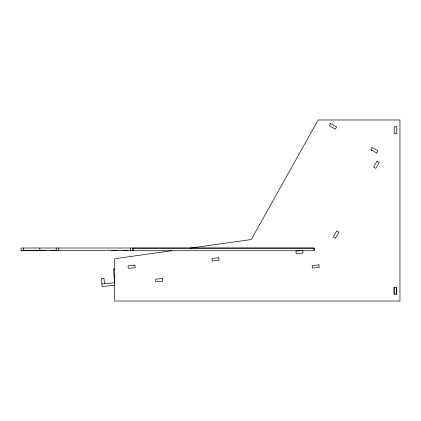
<?xml version="1.0" encoding="UTF-8"?>
<svg xmlns="http://www.w3.org/2000/svg" width="421" height="421" viewBox="0 0 421 421"><rect width="100%" height="100%" fill="white"/><g stroke="black" fill="none" stroke-linecap="round" stroke-linejoin="round"><path stroke-width="0.63" d="M330.722 123.558L329.427 125.795L335.353 129.194L336.637 126.974L330.711 123.569M371.338 150.518L371.569 150.118M371.317 150.597L371.548 150.197M376.758 153.123L378.053 150.886L372.127 147.482L370.843 149.708L376.769 153.102M335.537 238.16L338.958 232.245L336.732 230.961L333.316 236.876L335.542 238.165M171.91 250.695L114.654 258.747L114.654 301.02L399.95 301.02L399.95 119.98L318.144 119.98L251.29 239.533L190.129 248.137M300.268 250.679L295.937 251.058L296.158 253.621L302.962 253.016L302.741 250.463M114.77 269.051L113.459 269.166L114.654 282.775M101.893 283.891L114.996 282.744M114.875 285.327L102.114 286.443L101.414 278.449L103.966 278.223L104.445 283.67M31.601 250.569L45.689 250.569M40.074 250.569L45.921 250.569M50.394 250.569L56.24 250.558L56.24 248.006M122.295 250.569L128.137 250.569M314.313 250.569L314.308 248.006L21.05 248.006L21.05 250.569L133.541 250.569M111.744 250.569L117.585 250.569M21.05 250.558L29.291 250.569M29.523 250.569L35.369 250.569M396.535 287.359L396.535 294.19M394.209 287.359L394.209 294.19M133.099 248.006L133.099 250.569M130.536 248.006L130.536 250.569M58.803 248.006L58.803 250.569M39.842 248.006L39.842 250.569M23.45 248.006L23.45 250.569M377.042 161.148L373.627 167.063L375.848 168.347L379.263 162.432L377.042 161.148M134.867 265.151L128.058 265.746L128.284 268.309L135.088 267.703L134.867 265.151M218.804 257.81L211.995 258.405L212.221 260.962L219.031 260.367L218.804 257.81M162.427 278.591L155.623 279.191L155.849 281.744L162.653 281.149L162.427 278.591M318.96 264.893L312.156 265.498L312.377 268.051L319.186 267.451L318.96 264.893M396.771 126.81L394.203 126.81L394.209 133.641L396.771 133.641L396.771 126.81M313.877 248.169L132.831 248.169L132.836 250.732L313.877 250.732L313.877 248.169M396.771 287.359L393.967 287.359L393.967 294.19L396.771 294.19L396.771 287.359"/></g></svg>
